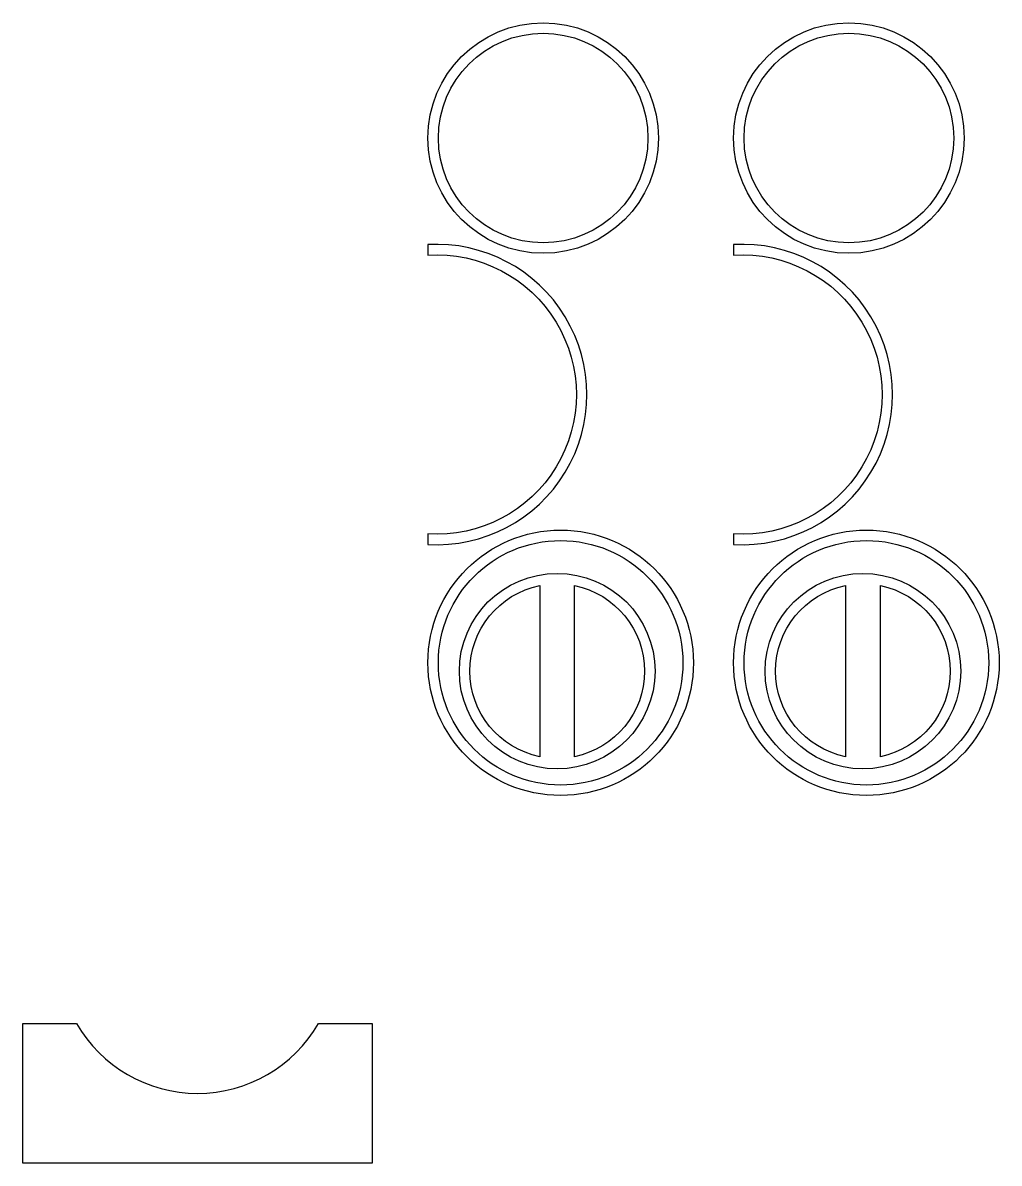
# Model space of a CAD drawing. Header units: millimetres. Extents: x -400 to 158, y -79 to 574.
import ezdxf

# ---------------------------------------------------------------- set-up
doc = ezdxf.new("R2010")
doc.units = ezdxf.units.MM
doc.layers.get('0').update_dxf_attribs({"linetype": 'CONTINUOUS'})

msp = doc.modelspace()

# ---------------------------------------------------------------- linework, layer by layer
for points in [[(-168.65, 275.11, 1.059932), (-168.65, 446.82), (-168.65, 440.81, -1.064581), (-168.65, 281.12)], [(6.35, 281.12), (6.35, 275.11, 1.059932), (6.35, 446.82), (6.35, 440.81, -1.064581)], [(-104.63, 251.55), (-104.63, 153.57, -0.816497)], [(-84.63, 153.57), (-84.63, 251.55, -0.816497)], [(70.37, 251.55), (70.37, 153.57, -0.816497)], [(90.37, 153.57), (90.37, 251.55, -0.816497)], [(-300.47, -39.23, 0.267949), (-231.19, 0.77), (-200.47, 0.77), (-200.47, -39.23), (-200.47, -79.23), (-400.47, -79.23), (-400.47, -39.23), (-400.47, 0.77), (-369.75, 0.77, 0.267949)]]:
    msp.add_lwpolyline(points, format="xyb", close=True)
for centre, radius in [((-102.65, 507.85), 66), ((72.35, 507.85), 66), ((-102.65, 507.85), 60), ((72.35, 507.85), 60), ((-92.65, 207.35), 76), ((82.35, 207.35), 76), ((-92.65, 207.35), 70), ((82.35, 207.35), 70), ((-94.63, 202.56), 56), ((80.37, 202.56), 56)]:
    msp.add_circle(centre, radius)

doc.saveas('drawing.dxf')
